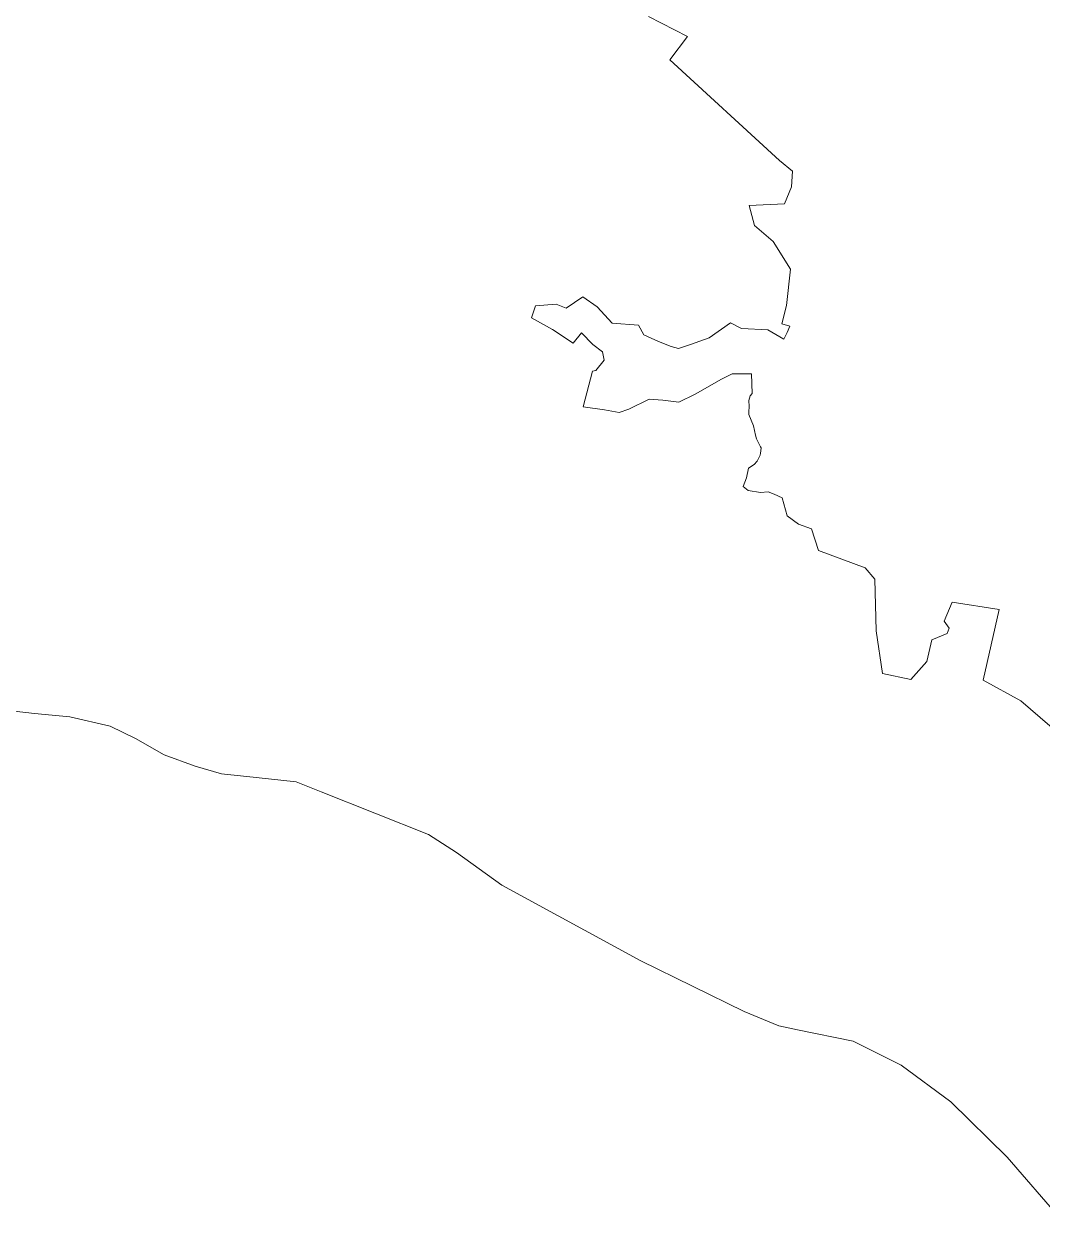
# Model space of a CAD drawing. Header units: metres. Extents: x 543340 to 549474, y 1840490 to 1845220.
# Drawn here: x 547157.1 to 547511.4, y 1840732.6 to 1841148.4 of the extents above; entities that cross this region are included whole.
import ezdxf

# ---------------------------------------------------------------- set-up
doc = ezdxf.new("R2010")
doc.units = ezdxf.units.M
doc.header["$MEASUREMENT"] = 0
doc.layers.add('Level 10', color=7, linetype='Continuous', lineweight=0)

msp = doc.modelspace()

# ---------------------------------------------------------------- linework, layer by layer
at = {"layer": 'Level 10', "color": 7, "lineweight": 0, "flags": 128}
for points in [[(547374.43, 1841150.98), (547387.96, 1841144.07), (547381.82, 1841135.92), (547420.05, 1841100.88), (547424.49, 1841097.2), (547424.16, 1841091.69), (547421.73, 1841085.84), (547409.5, 1841085.17), (547411.33, 1841078.23), (547417.77, 1841072.72), (547423.88, 1841063.05), (547422.48, 1841050.4), (547420.83, 1841044.1), (547423.55, 1841043.23), (547422.68, 1841041), (547421.46, 1841038.67), (547415.96, 1841041.98), (547406.83, 1841042.46), (547402.92, 1841044.43), (547395.52, 1841039.15), (547389.09, 1841036.91), (547384.85, 1841035.53), (547382.27, 1841036.2), (547377.95, 1841037.9), (547372.75, 1841040.26), (547370.96, 1841043.63), (547361.81, 1841044.34), (547356.51, 1841050.01), (547351.57, 1841053.5), (547345.74, 1841049.47), (547342.35, 1841050.85), (547335.15, 1841050.35), (547333.67, 1841046.15), (547341.02, 1841042.04), (547348.17, 1841037.28), (547351.14, 1841040.89), (547355.04, 1841036.86), (547358.43, 1841034.34), (547359.02, 1841031.43), (547356.13, 1841027.83), (547354.97, 1841027.54), (547351.68, 1841015.23), (547359.06, 1841014.17), (547364.26, 1841013.19), (547367.58, 1841014.39), (547374.62, 1841017.87), (547379.45, 1841017.47), (547384.94, 1841016.81), (547390.69, 1841019.58), (547399.79, 1841024.85), (547403.48, 1841026.68), (547410.27, 1841026.71), (547410.48, 1841019.85), (547409.82, 1841019.07), (547409.28, 1841017.43), (547409.47, 1841015.34), (547409.37, 1841013.41), (547409.33, 1841012.52), (547411, 1841008.62), (547411.68, 1841005.37), (547412.05, 1841004.05), (547413.41, 1841001.22), (547413.57, 1841000.88), (547413.38, 1840998.91), (547413.33, 1840998.45), (547413.32, 1840998.35), (547412.22, 1840996.23), (547411.23, 1840995.17), (547409.24, 1840993.85), (547408.56, 1840990.5), (547407.38, 1840987.47), (547409.06, 1840986.07), (547413.38, 1840985.36), (547416.01, 1840985.6), (547418.14, 1840984.82), (547420.99, 1840983.5), (547422.65, 1840977.29), (547426.66, 1840974.38), (547431.14, 1840972.79), (547433.57, 1840965.21), (547449.76, 1840959.17), (547453.12, 1840955.27), (547453.63, 1840937.25), (547455.9, 1840922.4), (547465.72, 1840920.33), (547471.22, 1840926.6), (547473.01, 1840934.18), (547478.38, 1840936.39), (547479.02, 1840938.22), (547477.31, 1840940.66), (547480.03, 1840947.26), (547496.48, 1840944.64), (547490.82, 1840920.12), (547504.03, 1840912.9), (547526.76, 1840893.35)], [(547517.85, 1840732.63), (547499.18, 1840754.21), (547479.63, 1840773.45), (547462.36, 1840786.17), (547445.69, 1840794.52), (547426.27, 1840798.49), (547419.72, 1840799.87), (547407.73, 1840804.8), (547371.78, 1840822.42), (547323.4, 1840848.83), (547307.66, 1840860.19), (547297.9, 1840866.44), (547260.59, 1840881.24), (547251.84, 1840884.75), (547237.96, 1840886.21), (547225.87, 1840887.55), (547216.72, 1840890.17), (547205.92, 1840894.14), (547195.94, 1840899.82), (547187.17, 1840904.08), (547173.08, 1840907.3), (547160.77, 1840908.48), (547153.76, 1840909.32)]]:
    msp.add_lwpolyline(points, dxfattribs=at)

doc.saveas('drawing.dxf')
